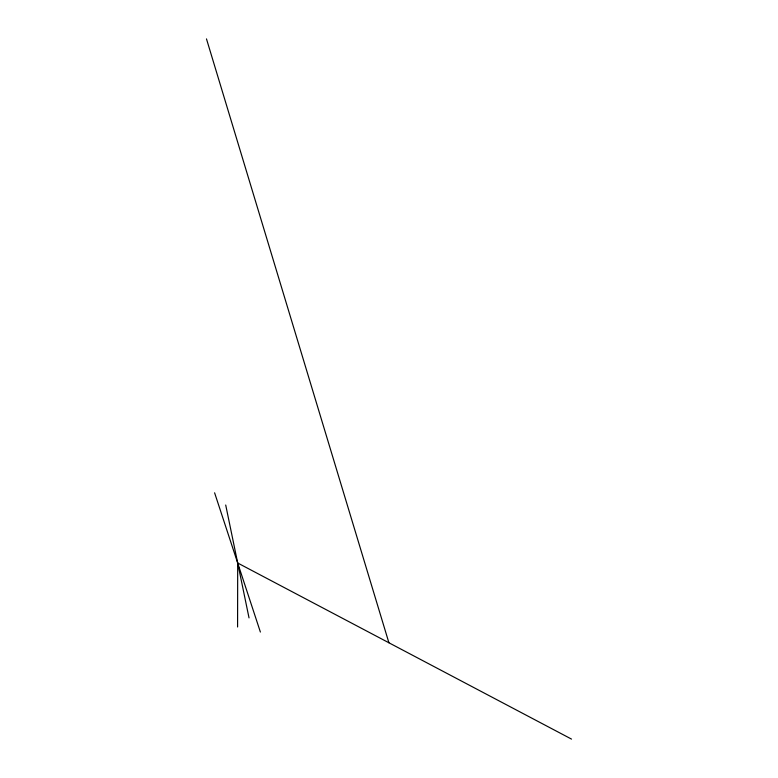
<?xml version="1.0" encoding="UTF-8"?>
<svg xmlns="http://www.w3.org/2000/svg" width="778" height="778" viewBox="0 0 778 778"><rect width="100%" height="100%" fill="white"/><g stroke="black" fill="none" stroke-linecap="round" stroke-linejoin="round"><path stroke-width="1.17" d="M237.582 626.99L237.689 563.009L571.519 739.1M214.602 492.805L260.387 632.047M206.481 38.9L388.912 642.784M225.708 505.019L249.028 617.897"/></g></svg>
